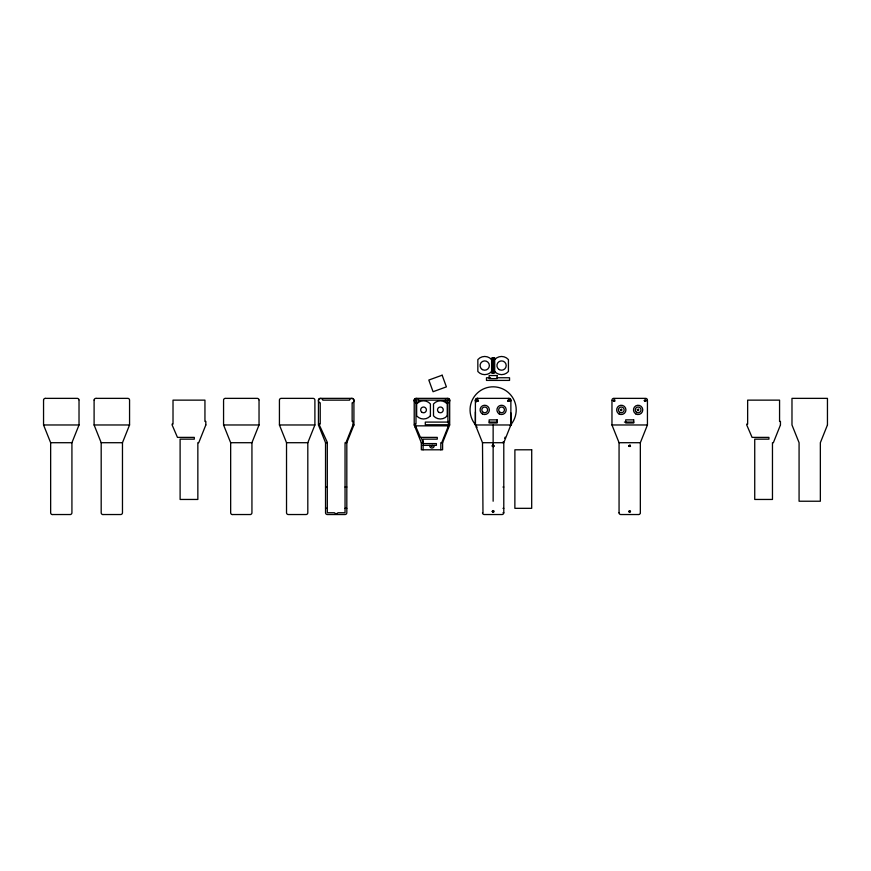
<?xml version="1.0" encoding="UTF-8"?>
<svg xmlns="http://www.w3.org/2000/svg" width="871" height="871" viewBox="0 0 871 871"><rect width="100%" height="100%" fill="white"/><g stroke="black" fill="none" stroke-linecap="round" stroke-linejoin="round"><path stroke-width="1.31" d="M52.314 514.576A1.818 1.818 0 0 1 50.649 512.725L50.649 442.708L43.55 424.972L43.55 400.127M70.224 514.532A1.775 1.775 0 0 0 71.923 512.758L71.923 442.708L79.021 424.972L79.021 400.148M102.854 514.576A1.818 1.818 0 0 1 101.188 512.725L101.188 442.708L94.101 424.972L94.101 400.127M103.018 514.532L120.666 514.532A1.775 1.775 0 0 0 122.473 512.758L122.473 442.708L129.561 424.972L129.561 400.148M232.328 514.576A1.818 1.818 0 0 1 230.663 512.725L230.663 442.708L223.564 424.972L223.564 400.551M250.238 514.532A1.775 1.775 0 0 0 251.937 512.758L251.937 442.708L259.035 424.972L259.035 400.148M475.403 411.95L475.403 424.972L482.501 442.708L482.97 512.758M510.874 412.887L510.874 424.972L503.786 442.708L503.786 512.758A1.775 1.775 0 0 1 502.012 514.532L484.276 514.532A1.775 1.775 0 0 1 482.501 512.725M619.063 512.79L619.063 442.708L611.965 424.972L611.965 400.551M647.436 400.148L647.436 424.972L640.337 442.708L640.337 512.551M477.395 398.363L477.166 398.363A1.775 1.775 0 0 0 475.403 400.137L475.403 400.551M431.069 445.81C434.934 443.535 429.065 447.476 432.843 445.81M492.257 445.81L493.519 445.005L492.267 445.974L493.138 446.692L494.009 445.974L493.737 446.464L492.3 446.104L493.182 444.918L494.02 445.887M307.811 442.708L314.899 424.972L314.899 400.137A1.775 1.775 0 0 0 313.125 398.363L281.202 398.363A1.775 1.775 0 0 0 279.428 400.137L279.428 424.972L286.526 442.708L286.526 512.758A1.775 1.775 0 0 0 288.301 514.532L306.037 514.532A1.775 1.775 0 0 0 307.811 512.758L307.811 442.708L286.526 442.708M345.939 442.708L353.027 424.972L353.027 421.422L352.145 421.422L352.145 402.848A2.221 2.221 0 0 0 353.898 400.551A2.221 2.221 0 0 0 351.895 398.472A2.221 2.221 0 0 0 349.532 400.137L322.825 400.137A2.221 2.221 0 0 0 320.474 398.472A2.221 2.221 0 0 0 318.459 400.551A2.221 2.221 0 0 0 320.223 402.848L320.223 424.079L319.33 424.079L319.33 424.972L327.311 442.359L327.311 512.758L334.41 512.758A2.221 2.221 0 0 0 337.959 512.758L345.047 512.758L345.047 442.708L346.821 442.708L353.92 424.972L353.92 400.137A1.775 1.775 0 0 0 352.145 398.363L320.223 398.363A1.775 1.775 0 0 0 318.448 400.137L318.448 424.972L325.536 442.708L325.536 512.758A1.775 1.775 0 0 0 327.311 514.532L345.047 514.532A1.775 1.775 0 0 0 346.821 512.758L346.821 442.708M441.706 442.708L448.805 424.972L448.805 421.422L447.912 421.422L447.912 402.848M442.599 442.708L449.686 424.972L449.686 400.137A1.775 1.775 0 0 0 447.912 398.363L415.99 398.363A1.775 1.775 0 0 0 414.215 400.137L414.215 424.972L421.314 442.708L421.314 449.795L442.599 449.795L442.599 442.708L440.824 442.708L440.824 449.795M502.894 442.708L503.34 441.597M504.668 438.276L505.115 437.166M510.036 425.603L510.014 425.636A23.071 23.071 0 0 0 509.546 393.67A23.071 23.071 0 0 0 477.482 392.941A23.071 23.071 0 0 0 475.664 424.961M415.206 427.421L416.011 427.095M476.383 427.421L477.199 427.095M638.552 514.532L620.892 514.532A1.807 1.807 0 0 1 619.02 512.79M45.314 398.363L77.247 398.363A1.775 1.775 0 0 1 78.989 399.811M490.558 377.753L486.486 377.753L486.486 380.409L509.546 380.409L509.546 377.753L497.134 377.753M477.177 398.363L509.1 398.363A1.775 1.775 0 0 1 510.874 400.137L510.874 424.972L475.403 424.972L475.403 400.137M614.033 398.363L645.661 398.363A1.775 1.775 0 0 1 647.403 399.811M96.158 398.363L127.797 398.363A1.775 1.775 0 0 1 129.539 399.811M225.633 398.363L257.261 398.363A1.775 1.775 0 0 1 259.003 399.811M414.237 400.137L414.988 400.137M418.603 400.137L445.31 400.137M449.022 400.137L449.665 400.137M489.197 422.087L497.341 422.087M624.409 422.087L633.903 422.087M43.55 424.972L79.021 424.972M94.101 424.972L129.561 424.972M223.564 424.972L259.035 424.972M279.428 424.972L314.899 424.972M318.448 424.972L319.33 424.972M353.027 424.972L353.92 424.972M414.215 424.972L415.108 424.972L420.421 437.384L437.275 437.384L437.275 439.158L423.088 439.158L423.088 449.795M448.805 424.972L449.686 424.972M611.965 424.972L647.436 424.972M415.489 425.854L448.445 425.854M50.649 442.708L71.923 442.708M101.188 442.708L122.473 442.708M230.663 442.708L251.937 442.708M325.536 442.708L327.311 442.708M421.314 442.708L423.088 442.708M482.501 442.708L503.786 442.708M619.063 442.708L640.337 442.708M423.088 443.589L436.382 443.589L436.382 445.364L432.724 445.364M423.088 445.364L431.189 445.364M325.536 487.041L327.311 487.041M345.047 487.041L346.821 487.041M502.981 487.041L503.776 487.041M325.536 508.326L327.311 508.326M345.047 508.326L346.821 508.326M502.981 508.326L503.776 508.326M502.981 512.758L503.776 512.758M52.445 514.532L70.116 514.532M232.459 514.532L250.129 514.532M96.082 398.363L95.864 398.363A1.775 1.775 0 0 0 94.101 400.039M421.096 437.384L423.088 442.359M493.356 358.014L493.356 373.093M493.138 424.972L493.138 501.228M492.921 358.014L492.921 373.093M415.99 402.848L415.99 424.079L415.108 424.079L415.108 424.972M434.128 445.364A2.221 2.221 0 0 1 431.951 448.021A2.221 2.221 0 0 1 429.784 445.364M508.305 398.483A2.221 2.221 0 0 1 510.831 401.019M476.023 402.195A2.221 2.221 0 0 1 477.972 398.483M511.571 424.515A5.553 1.535 -41.3 0 1 510.885 425.407M494.695 371.503A9.091 9.091 0 0 0 508.435 371.503L508.435 359.603A9.091 9.091 0 0 0 494.695 359.603M491.592 371.503A9.091 9.091 0 0 1 477.841 371.503L477.841 359.603A9.091 9.091 0 0 1 491.592 359.603M223.564 400.039A1.775 1.775 0 0 1 225.262 398.363M43.55 400.039A1.775 1.775 0 0 1 45.248 398.363M640.327 513.019A1.775 1.775 0 0 1 638.704 514.532M611.965 400.039A1.775 1.775 0 0 1 613.663 398.363M476.72 400.627C477.45 402.674 480.128 399.833 477.047 401.368C475.762 398.624 480.857 400.312 476.72 400.595M492.257 511.386C492.823 513.552 495.751 510.417 492.659 512.17C491.179 509.263 496.492 511.212 492.257 511.386M507.76 400.627C508.479 402.696 511.179 399.789 508.087 401.368C506.802 398.624 511.887 400.301 507.76 400.595M613.282 400.627C614.556 402.282 616.08 400.736 613.293 400.834C613.587 398.57 616.951 400.682 613.282 400.595M628.818 445.767C629.711 447.705 632.128 445.223 628.96 446.29C629.112 444.09 632.085 445.364 628.818 445.734M628.818 511.386C629.635 513.4 632.194 510.678 629.014 511.985C628.927 509.731 632.128 510.885 628.818 511.386M644.322 400.627C645.03 402.772 647.784 399.68 644.649 401.368C643.386 398.548 648.449 400.431 644.322 400.595M415.543 400.595C417.002 403.774 417.971 397.764 415.543 400.595M446.573 400.595C448.042 403.774 449.011 397.764 446.573 400.595M620.392 409.816C621.774 412.963 622.95 407.127 620.402 409.729M637.245 409.816C638.683 412.93 639.684 407.182 637.256 409.729M205.828 424.972L198.73 442.708L197.848 442.708L197.848 499.453L180.112 499.453L180.112 439.158L194.298 439.158L194.298 437.384L177.455 437.384L172.131 424.972L172.131 424.079L173.013 424.079L173.013 400.137L204.946 400.137L204.946 421.422L205.828 421.422L205.828 424.972M780.449 424.972L773.361 442.708L772.468 442.708L772.468 499.453L754.732 499.453L754.732 439.158L768.919 439.158L768.919 437.384L752.076 437.384L746.752 424.972L746.752 424.079L747.645 424.079L747.645 400.137L779.567 400.137L779.567 421.422L780.449 421.422L780.449 424.972M827.45 424.972L820.351 442.708L820.351 501.228L799.077 501.228L799.077 442.708L791.979 424.972L791.979 398.363L827.45 398.363L827.45 424.972M442.152 375.205L428.815 380.05L433.061 391.721L446.398 386.866L442.152 375.205M494.695 358.014L491.592 358.014L491.592 373.093L494.695 373.093L494.695 358.014M497.134 375.532L489.154 375.532L489.154 378.635L497.134 378.635L497.134 375.532M497.134 419.866L489.154 419.866L489.154 422.979L497.134 422.979L497.134 419.866M633.696 419.866L625.716 419.866L625.716 422.979L633.696 422.979L633.696 419.866M448.358 422.087L425.298 422.087L425.298 424.743L448.358 424.743L448.358 422.087M531.691 449.795L514.892 449.795L514.87 508.326L531.691 508.326L531.713 449.795M447.248 415.848L447.248 403.948A9.091 9.091 0 0 0 433.508 403.948L433.508 415.848A9.091 9.091 0 0 0 447.248 415.848M430.405 415.848L430.405 403.948A9.091 9.091 0 0 0 416.654 403.948L416.654 415.848A9.091 9.091 0 0 0 430.405 415.848M415.325 402.587A2.221 2.221 0 0 0 418.668 400.682A2.221 2.221 0 0 0 415.347 398.755A2.221 2.221 0 0 0 415.325 402.587M446.355 402.598A2.221 2.221 0 0 0 449.676 400.671A2.221 2.221 0 0 0 446.355 398.755A2.221 2.221 0 0 0 446.355 402.598M438.94 412.386A2.885 2.885 0 0 0 443.263 409.893A2.885 2.885 0 0 0 438.94 407.399A2.885 2.885 0 0 0 438.94 412.386M422.087 412.386A2.885 2.885 0 0 0 426.409 409.893A2.885 2.885 0 0 0 422.087 407.399A2.885 2.885 0 0 0 422.087 412.386M499.976 412.299A2.885 2.885 0 0 0 504.44 410.067A2.885 2.885 0 0 0 500.281 407.312A2.885 2.885 0 0 0 499.976 412.299M483.274 412.386A2.885 2.885 0 0 0 487.597 409.893A2.885 2.885 0 0 0 483.274 407.399A2.885 2.885 0 0 0 483.274 412.386M499.235 369.587A4.66 4.66 0 0 0 506.214 365.559A4.66 4.66 0 0 0 499.235 361.519A4.66 4.66 0 0 0 499.235 369.587M482.392 369.587A4.66 4.66 0 0 0 489.371 365.559A4.66 4.66 0 0 0 482.392 361.519A4.66 4.66 0 0 0 482.392 369.587M618.954 413.921A4.66 4.66 0 0 0 625.933 409.893A4.66 4.66 0 0 0 618.954 405.864A4.66 4.66 0 0 0 618.954 413.921M619.836 412.386A2.885 2.885 0 0 0 624.159 409.893A2.885 2.885 0 0 0 619.836 407.399A2.885 2.885 0 0 0 619.836 412.386M635.797 413.921A4.66 4.66 0 0 0 642.776 409.893A4.66 4.66 0 0 0 635.797 405.864A4.66 4.66 0 0 0 635.797 413.921M636.461 412.255A2.885 2.885 0 0 0 641.002 410.154A2.885 2.885 0 0 0 636.919 407.28A2.885 2.885 0 0 0 636.461 412.255M482.392 413.921A4.66 4.66 0 0 0 489.371 409.893A4.66 4.66 0 0 0 482.392 405.864A4.66 4.66 0 0 0 482.392 413.921M499.235 413.921A4.66 4.66 0 0 0 506.214 409.893A4.66 4.66 0 0 0 499.235 405.864A4.66 4.66 0 0 0 499.235 413.921"/></g></svg>
